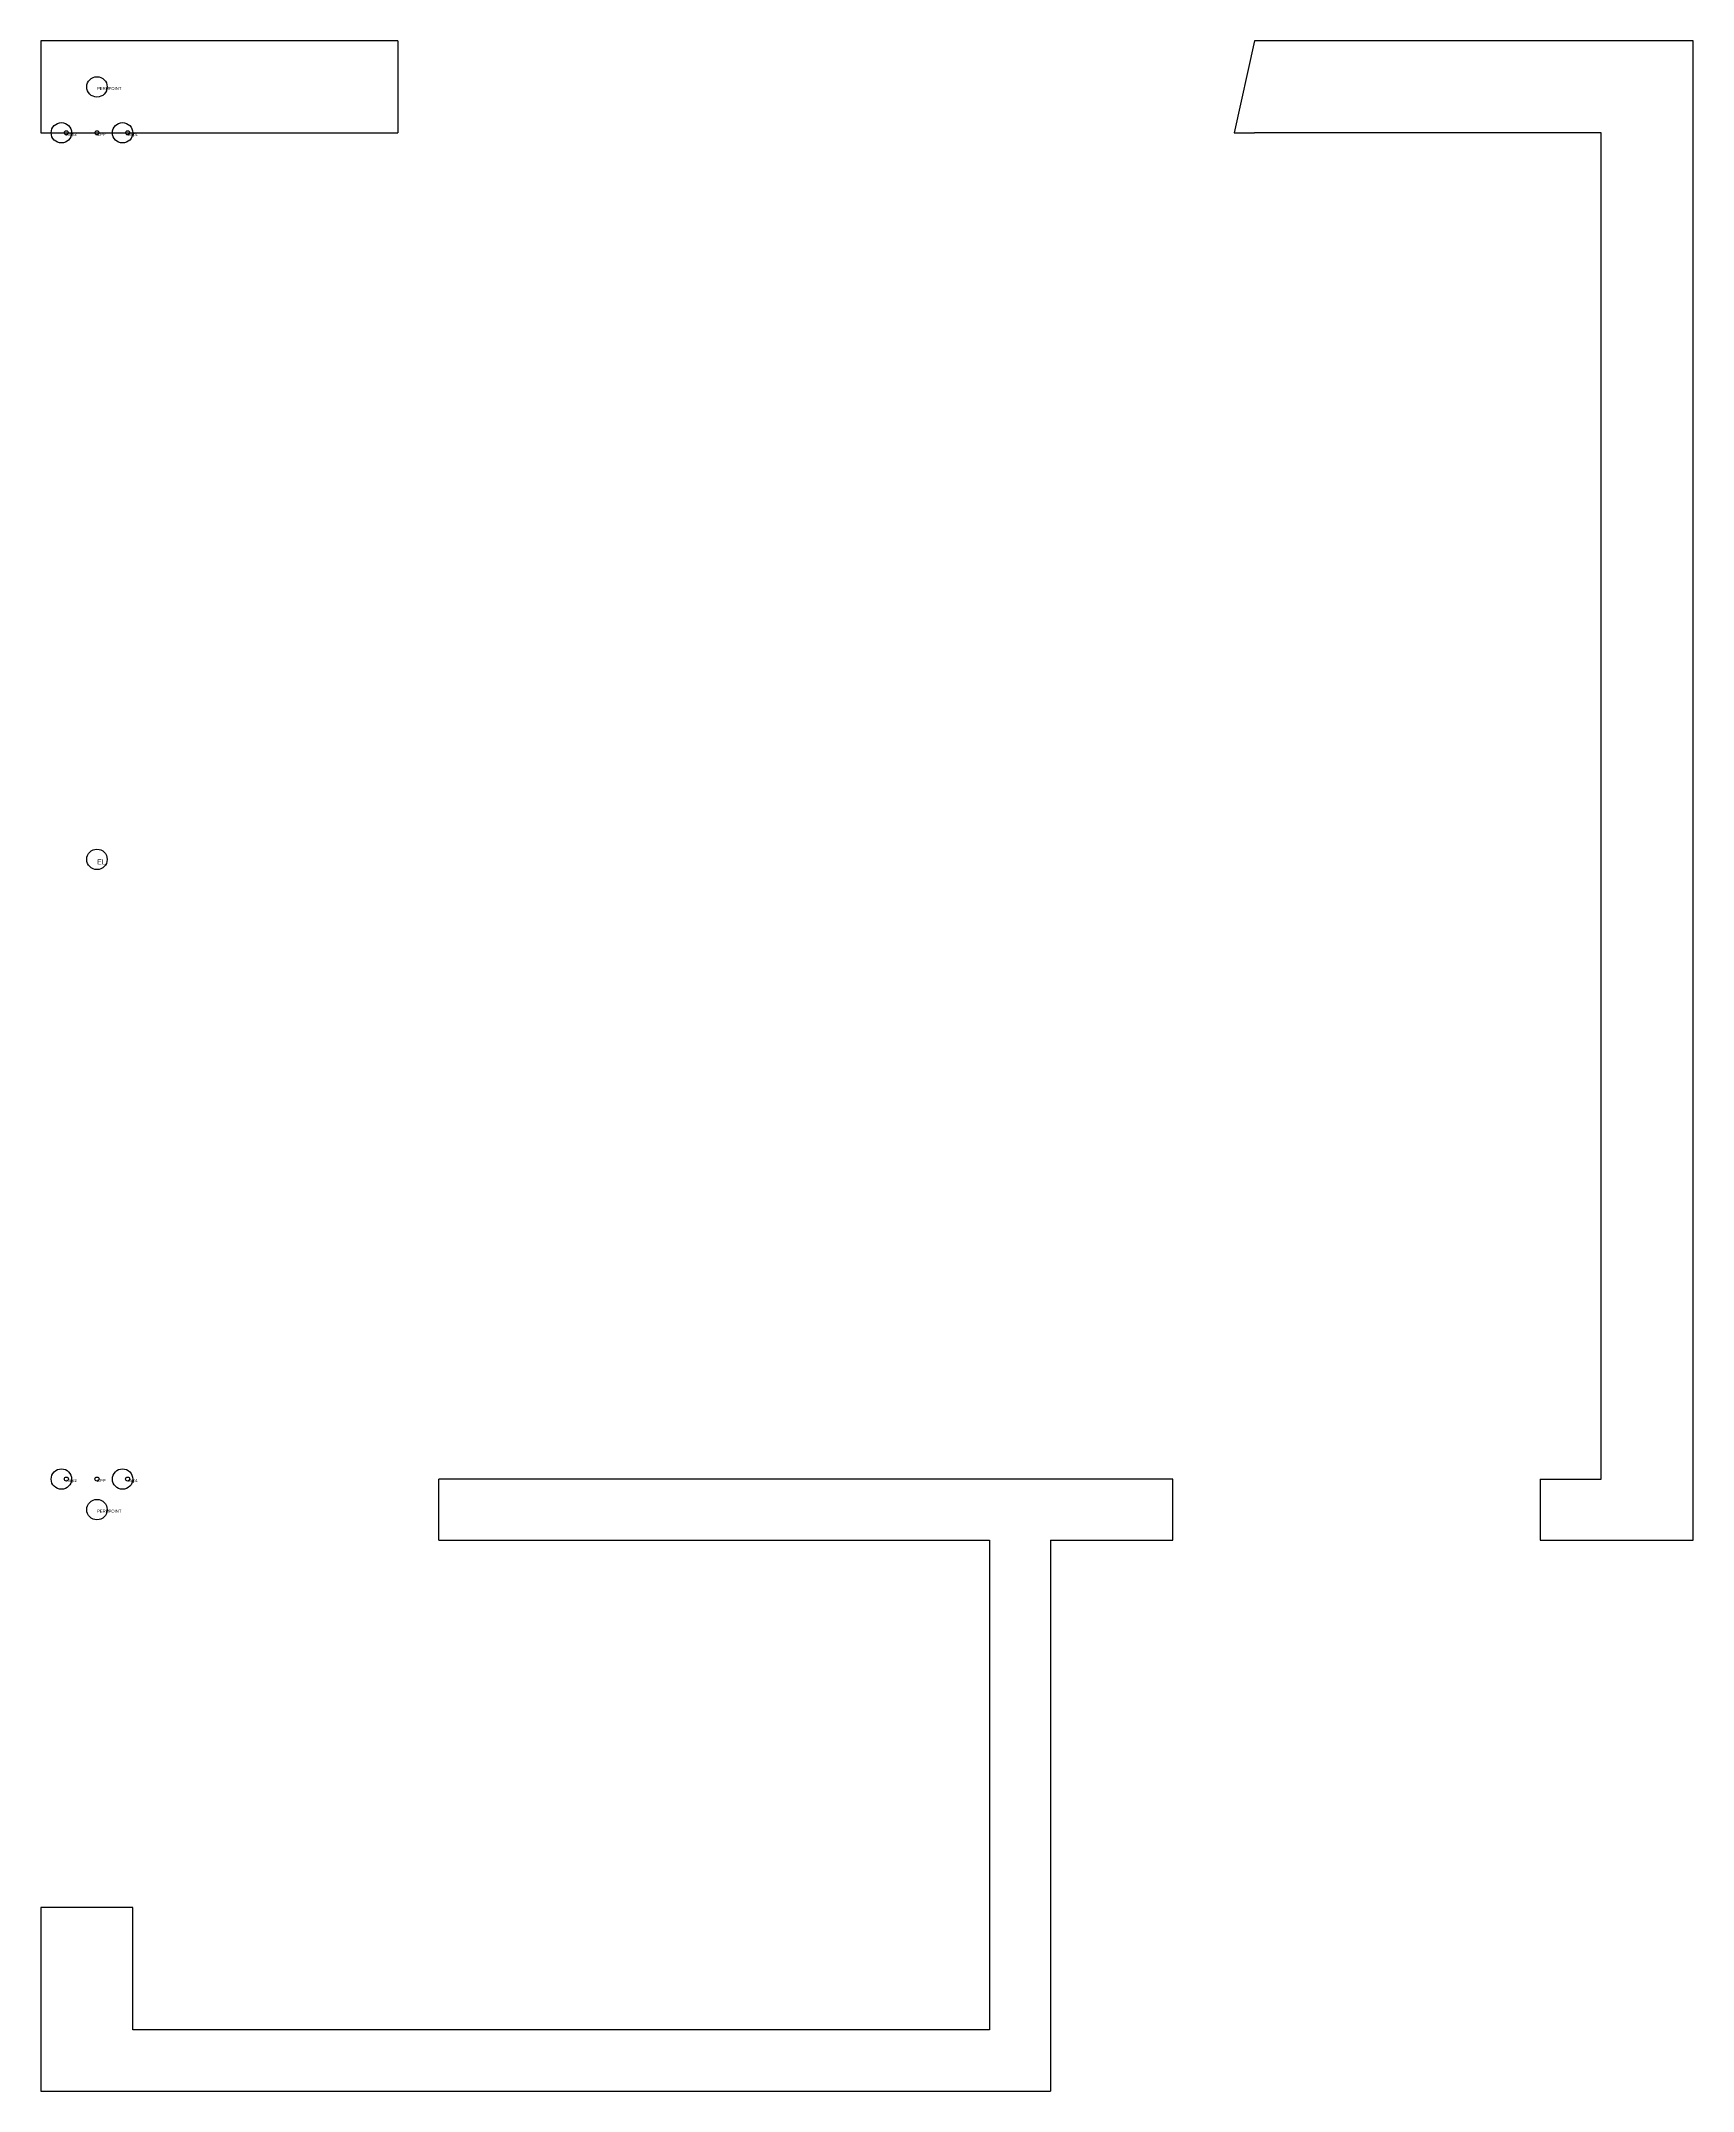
# Model space of a CAD drawing. Header units: metres. Extents: x 526 to 688, y 519 to 720.
import ezdxf

# ---------------------------------------------------------------- set-up
doc = ezdxf.new("R2010")
doc.units = ezdxf.units.M

msp = doc.modelspace()

# ---------------------------------------------------------------- linework, layer by layer
for p, q in [((561, 720), (526, 720)), ((526, 720), (526, 711)), ((561, 720), (561, 711)), ((645, 720), (643, 711)), ((688, 720), (645, 720)), ((688, 573), (688, 720)), ((526, 711), (561, 711)), ((643, 711), (645, 711)), ((679, 711), (645, 711)), ((679, 579), (679, 711)), ((565, 573), (565, 579)), ((637, 579), (565, 579)), ((637, 573), (637, 579)), ((673, 579), (679, 579)), ((673, 579), (673, 573)), ((565, 573), (619, 573)), ((619, 573), (619, 525)), ((625, 573), (637, 573)), ((625, 573), (625, 519)), ((673, 573), (688, 573)), ((535, 537), (526, 537)), ((526, 537), (526, 519)), ((535, 525), (535, 537)), ((619, 525), (535, 525)), ((526, 519), (625, 519))]:
    msp.add_line(p, q)
at = {"color": 3}
for centre in [(528, 711), (534, 711), (528, 579), (534, 579)]:
    msp.add_circle(centre, 1, dxfattribs=at)
at = {"layer": 'debug', "color": 4}
for centre in [(531.49, 715.5), (531.49, 639.76), (531.49, 576)]:
    msp.add_circle(centre, 1, dxfattribs=at)
at = {"layer": 'debug', "color": 5}
for centre in [(528.49, 711), (534.49, 711), (528.49, 579), (534.49, 579)]:
    msp.add_circle(centre, 0.2, dxfattribs=at)
at = {"layer": 'debug', "color": 2}
for centre in [(531.49, 711), (531.49, 579)]:
    msp.add_circle(centre, 0.2, dxfattribs=at)

# ---------------------------------------------------------------- texts
at = {"layer": 'debug', "attachment_point": 1}
for s, insert, char_height in [('PERPPOINT', (531.49, 715.5), 0.3), ('nlep2', (528.49, 711), 0.3), ('CPP', (531.49, 711), 0.3), ('nlep1', (534.49, 711), 0.3), ('EL', (531.49, 639.76), 0.5), ('nlep2', (528.49, 579), 0.3), ('CPP', (531.49, 579), 0.3), ('nlep1', (534.49, 579), 0.3), ('PERPPOINT', (531.49, 576), 0.3)]:
    msp.add_mtext(s, dxfattribs=dict(at, insert=insert, char_height=char_height))

doc.saveas('drawing.dxf')
